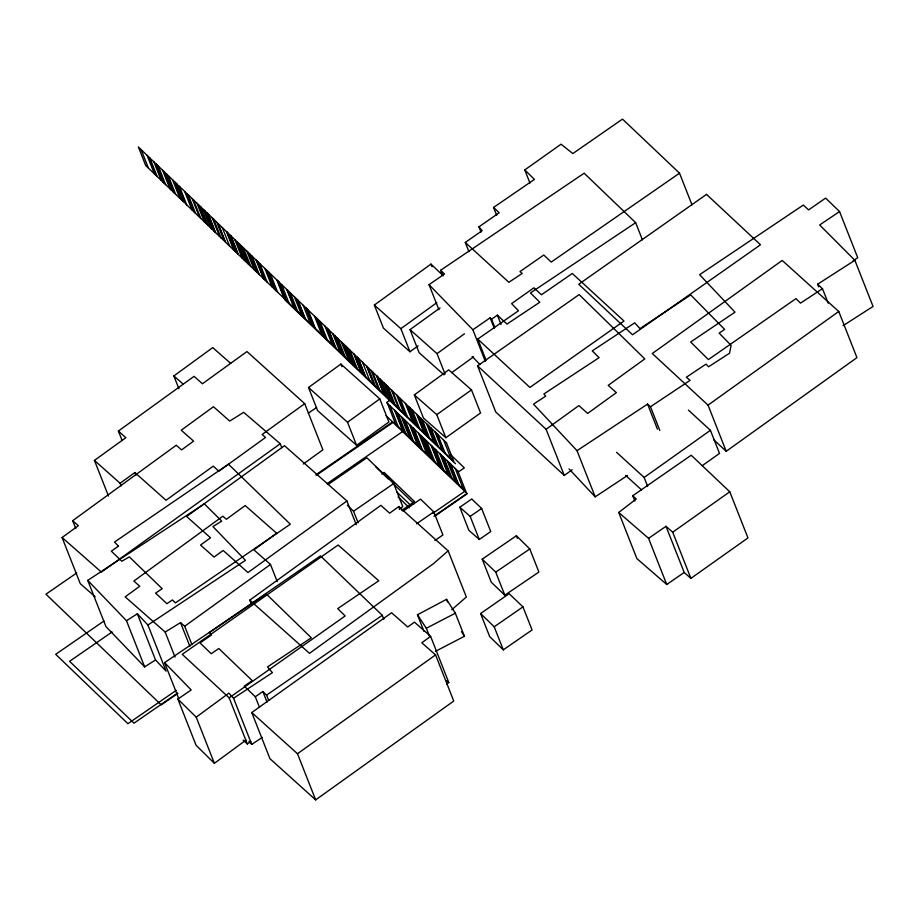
<?xml version="1.0" encoding="UTF-8"?>
<svg xmlns="http://www.w3.org/2000/svg" width="919" height="919" viewBox="0 0 919 919"><rect width="100%" height="100%" fill="white"/><g stroke="black" fill="none" stroke-linecap="round" stroke-linejoin="round"><path stroke-width="1.38" d="M448.15 550.849L433.55 563.611L309.485 653.329L249.773 600.141L380.857 505.347L389.656 513.181L398.8 506.564L448.15 550.849L466.335 597.005L451.734 609.756M618.728 512.48L636.258 498.948L632.766 495.743L691.203 455.238L729.778 491.78L747.951 537.925L690.893 578.373L684.196 572.468L666.011 526.323L648.55 538.327L618.728 512.48L636.901 558.626L666.734 584.484L684.196 572.468M245.947 740.128L214.38 763.31L196.207 717.153L228.888 693.144L233.552 698.245L251.726 744.39L262.329 737.417M178.918 388.76L173.863 375.94L212.737 347.612L230.669 363.384M75.783 528.62L72.67 520.705L176.241 445.233L181.548 449.908L193.61 441.12L181.215 430.218L213.449 406.738L229.727 421.063L243.661 412.344L280.261 443.751L281.811 447.714M95.139 596.753L80.275 583.668L62.09 537.523L78.333 525.691L72.67 520.705M414.331 394.917L448.713 369.863L471.481 389.897L480.568 412.964L445.841 437.72L423.429 417.996L414.331 394.917L436.755 414.641L445.841 437.72M430.609 636.362L421.798 642.772L435.572 654.891L453.745 701.036L315.665 799.886L269.945 758.692L251.772 712.535L391.586 612.766L407.76 626.999L414.435 622.129L430.609 636.362L448.794 682.507L446.588 684.115M122.032 440.281L118.39 431.045L194.07 376.331L202.421 383.763L246.958 351.563L304.717 403.671L322.891 449.828L303.327 463.969M108.465 496.007L94.439 460.408L125.846 437.697L118.39 431.045M121.136 485.898L120.09 483.256L134.886 472.55L166.017 500.281L213.208 466.151L218.871 471.194L265.511 437.478L262.133 434.469L304.717 403.671M418.088 345.866L409.954 351.747L383.441 328.117L374.343 305.051L430.954 264.109L443.28 275.746M308.508 387.496L340.892 364.073L379.8 398.903L388.886 421.982L356.606 445.324L317.595 410.575L308.508 387.496L347.52 422.246L356.606 445.324M409.954 351.747L400.868 328.669L436.881 302.627M444.026 374.872L419.121 352.701L410.035 329.622L440.052 307.911M445.095 374.159L437.019 353.643L464.463 333.792M347.52 422.246L379.8 398.903M451.826 372.586L473.561 356.871M346.922 500.993L247.981 572.548L223.179 550.458L214.047 557.063L200.537 545.036L210.531 537.81L186.591 516.489L284.499 445.692L346.922 500.993L356.273 524.738M564.277 475.445L546.093 429.288L578.867 405.589L587.655 413.424L616.385 392.643L608.206 385.36L644.805 358.892L579.154 294.585L477.558 365.854L495.743 411.999L564.277 475.445L572.181 469.724M191.956 644.713L184.685 626.253L270.473 564.45L253.862 549.838L276.642 533.238L245.178 505.553L226.35 519.281L222.846 516.202L133.852 581.049L139.757 586.242L125.168 596.856L165.167 632.042L175.035 657.096M280.261 443.751L101.389 572.089L62.09 537.523M708.032 405.13L838.76 311.484L782.207 260.445L652.272 353.516L708.032 405.13L726.205 451.286L856.945 357.64L838.76 311.484M315.665 799.886L297.492 753.741L435.572 654.891M436.755 414.641L471.481 389.897M647.665 486.438L644.139 477.466L710.41 430.322L688.423 410.127M702.059 465.807L719.508 453.4L710.41 430.322M529.976 183.111L524.783 169.923L561.061 144.191L572.813 153.553L622.508 119.114L679.52 173.174L691.984 204.822M690.893 578.373L672.708 532.216L729.778 491.78M229.153 697.831L345.165 615.971L337.71 608.608L378.777 580.762L338.146 545.013L182.249 654.328L229.153 697.831L247.337 743.976L250.853 741.495M468.92 251.691L465.29 242.467L482.153 230.669L478.96 226.832L499.189 212.76L493.572 207.43L534.444 179.4L524.783 169.923M480.591 613.547L509.137 593.663L522.968 606.885L532.067 629.963L503.29 649.859L489.689 636.626L480.591 613.547L494.204 626.781L503.29 649.859M477.765 339.077L518.488 310.76L511.607 303.615L533.905 287.808L541.463 294.769L572.284 273.483L623.99 321.041L529.907 387.439L477.765 339.077L486.071 360.168M679.52 173.174L551.228 262.076L543.772 255.011L520.005 271.553L522.187 273.471L508.839 282.305L465.29 242.467M494.204 626.781L522.968 606.885M438.914 309.726L429.035 284.672L444.52 273.988L440.638 270.266L584.139 173.209L635.661 222.685L642.404 239.825M76.679 572.985L45.95 594.191L161.204 704.873L177.746 693.466M308.313 413.182L316.596 407.485M485.335 361.397L472.871 329.749L490.16 317.813L491.573 319.18L494.686 327.084M491.573 319.18L497.374 315.171L506.966 324.085L539.798 302.213L530.447 292.931L635.661 222.685M391.115 399.42L386.566 402.545L458.661 471.78L464.336 467.874L450.942 455.008M103.985 620.991L55.691 654.317L127.925 723.69L176.218 690.376M315.987 474.732L392.551 421.924M316.285 475.341L393.033 422.384M112.084 631.985L69.568 661.312L133.979 723.173L177.677 693.029M327.015 483.704L402.591 431.562M327.899 484.646L366.853 457.777L393.688 483.543L402.775 506.622L399.237 509.057M381.833 474.032L384.153 472.423L414.515 501.579L401.718 510.401M358.1 522.762L353.551 511.228L393.688 483.543M403.004 511.24L420.534 499.155L433.802 511.894L442.901 534.973L434.848 540.533M416.571 523.796L433.802 511.894M432.987 513.239L464.784 491.297M433.94 516.237L467.001 493.434M435.388 515.72L467.3 493.71L386.003 415.629M459.799 507.242L471.757 498.994L481.648 508.483L490.735 531.561L479.27 539.476L468.885 530.32L459.799 507.242L470.172 516.398L479.27 539.476M470.172 516.398L481.648 508.483M259.468 707.297L255.31 696.751L262.868 691.536L266.579 695.109L268.658 700.381M266.579 695.109L382.281 615.282L320.455 555.892L209.302 632.571L211.542 634.96L199.997 642.921L211.244 653.719L218.791 648.515L252.243 680.623L244.259 686.137L255.31 696.751M214.38 763.31L196.057 745.24L177.872 699.083L191.186 689.939L164.57 662.633L266.246 593.938L311.311 637.809L267.486 666.918L272.415 672.651L233.552 698.245M482.211 559.166L516.386 535.754L529.803 548.976L538.89 572.055L504.818 595.179L491.297 582.244L482.211 559.166L495.732 572.112L504.818 595.179M495.732 572.112L529.803 548.976M828.203 303.19L822.482 288.692L800.518 303.121L795.98 298.629L708.388 359.582L690.674 341.994L735.005 312.161L699.612 274.701L803.332 205.052L808.617 209.911L825.618 198.09L839.552 211.554L819.668 224.971L854.865 260.295L873.05 306.452L843.01 325.728M853.05 260.87L857.726 257.711L839.552 211.554M577.006 450.678L647.562 404.096L650.48 406.761L690.112 380.34L686.367 377.249L705.999 364.119L708.538 366.796L729.537 353.229L731.11 345.372L719.163 333.137L724.62 329.381L690.686 294.919L640.026 328.611L634.684 322.856L592.273 350.863L599.085 357.663L543.876 393.987L545.725 396.146L533.502 404.153L577.006 450.678L595.19 496.834L627.47 475.514M155.518 659.934L166.098 671.169L147.913 625.012L245.465 560.337L212.955 526.576L221.709 521.119L204.34 503.853L87.742 580.383L105.915 626.54L144.651 666.884L155.518 659.934L137.333 613.777L126.477 620.727L87.742 580.383M818.657 286.843L817.611 284.212L854.865 260.295M165.167 632.042L180.526 622.6L184.685 626.253M424.015 631.445L417.456 614.777L446.519 599.337L455.33 613.191L464.428 636.27L435.422 651.353M429.368 635.959L426.336 628.274L455.33 613.191M666.011 526.323L672.708 532.216M173.863 375.94L183.283 384.222M446.634 680.611L448.794 682.507M410.035 329.622L437.019 353.643M374.343 305.051L400.868 328.669M94.439 460.408L120.09 483.256M251.772 712.535L297.492 753.741M616.557 452.332L644.139 477.466M625.655 475.41L641.554 489.907M817.611 284.212L822.482 288.692M713.581 439.592L726.205 451.286M477.558 365.854L546.093 429.288M243.167 740.117L247.337 743.976M410.782 416.433L413.872 419.409M284.637 299.628L455.479 463.704M375.837 466.99L388.255 478.914M392.402 482.889L414.124 503.761M396.675 491.849L411.034 505.634M398.099 496.972L409.403 507.816M347.359 505.278L353.551 511.228M177.872 699.083L196.207 717.153M429.035 284.672L472.871 329.749M472.125 356.434L480.086 364.625M137.333 613.777L147.913 625.012M569.079 468.92L595.19 496.834M248.934 741.334L251.726 744.39M417.456 614.777L426.336 628.274M461.487 631.652L464.428 636.27M650.48 406.761L659.819 430.506M647.562 404.096L657.43 429.15M632.766 495.743L634.834 501.016M648.55 538.327L666.734 584.484M493.572 207.43L496.685 215.345M478.96 226.832L481.039 232.105M497.374 315.171L501.016 324.407M490.16 317.813L494.307 328.37M440.638 270.266L442.717 275.539M430.954 264.109L431.964 266.682M516.386 535.754L517.397 538.327M457.765 470.93L465.956 491.699L431.241 458.363L423.062 437.593M455.227 468.483L463.406 489.253M443.716 440.212L450.988 458.673M450.655 464.095L458.834 484.864M449.759 463.233L457.938 484.003M448.874 462.383L457.053 483.153M437.697 434.446L445.049 452.964M436.536 433.32L443.808 451.78M447.22 460.798L455.399 481.567M434.974 431.827L442.246 450.287M443.785 457.501L451.964 478.271M442.636 456.398L450.815 477.168M430.942 427.944L438.214 446.404M440.856 454.687L449.046 475.456M428.966 426.048L436.238 444.509M439.971 453.837L448.15 474.606M427.794 424.923L435.066 443.383M426.554 423.728L433.825 442.188M435.778 449.805L443.957 470.574M434.63 448.702L442.809 469.471M422.2 419.558L429.472 438.018M432.344 446.508L440.523 467.277M431.964 446.14L440.144 466.909M421.005 418.398L428.277 436.858M431.068 445.29L439.248 466.059M418.915 416.399L426.186 434.859M418.168 415.675L425.44 434.136M417.812 415.342L425.083 433.802M416.571 414.147L423.843 432.608M426.623 441.017L434.802 461.786M424.337 438.811L432.516 459.58M412.263 410.012L419.535 428.472M422.166 436.743L430.356 457.513L395.641 424.176L387.462 403.407M410.173 408.002L417.444 426.462M420.902 435.514L429.081 456.283M409.426 407.278L416.698 425.738M418.604 433.32L426.795 454.089M405.382 403.407L412.654 421.867M414.159 429.047L422.338 449.816M413.274 428.197L421.453 448.966M412.884 427.829L421.074 448.598M400.121 398.352L407.393 416.812M410.598 425.623L418.777 446.393M409.46 424.532L417.64 445.301M397.858 396.169L405.13 414.63M396.617 394.975L403.923 413.47M405.256 420.5L413.435 441.269M404.371 419.65L412.551 440.408M392.608 391.138L399.88 409.598M402.591 417.938L410.77 438.708M391.391 389.955L398.662 408.415M401.442 416.835L409.621 437.605M387.875 386.589L395.147 405.049M398.007 413.539L406.198 434.308M386.635 385.394L393.906 403.855M385.509 384.314L392.781 402.775M396.365 411.953L404.544 432.723M395.469 411.092L403.648 431.861M383.866 382.741L391.138 401.201M394.584 410.242L402.763 431.011M381.339 380.305L388.611 398.766M379.834 378.869L387.106 397.33M390.001 405.842L398.18 426.611M377.893 376.997L385.164 395.457M376.779 375.928L384.05 394.389M376.652 375.814L383.924 394.274M372.597 371.919L379.869 390.38M371.092 370.472L378.364 388.932M366.67 366.221L373.941 384.682M362.546 362.258L369.817 380.719M358.318 358.203L365.59 376.664M357.939 357.836L365.211 376.296M356.698 356.641L363.97 375.101M354.286 354.32L361.558 372.781M353.804 353.872L361.087 372.333M350.024 350.231L357.296 368.691M347.956 348.244L355.228 366.704M446.519 599.337L447.53 601.911M346.716 347.06L353.987 365.521M345.544 345.935L352.816 364.395M343.763 344.223L351.035 362.683M341.282 341.845L348.772 360.512M337.974 338.663L345.245 357.123M336.733 337.468L344.005 355.929M335.021 335.826L342.293 354.286M332.77 333.654L340.041 352.126M398.8 506.564L399.845 509.195M328.726 329.783L335.998 348.244M327.991 329.082L335.263 347.543M326.75 327.888L334.022 346.348M340.892 364.073L341.902 366.635M324.97 326.176L332.241 344.636M319.984 321.386L327.256 339.846M318.02 319.49L325.292 337.951M316.779 318.307L324.051 336.768M316.228 317.779L323.499 336.239M315.952 317.514L323.224 335.975M314.528 316.147L321.799 334.608M308.037 309.91L315.309 328.37M307.21 309.117L314.482 327.578M306.797 308.715L314.068 327.175M306.188 308.129L313.459 326.59M305.797 307.762L313.069 326.222M303.178 305.246L310.45 323.706M298.055 300.329L305.326 318.79M297.446 299.732L304.717 318.192M296.814 299.134L304.086 317.595M294.436 296.848L301.708 315.309M290.404 292.977L297.676 311.438M288.072 290.737L295.344 309.198M287.394 290.082L294.666 308.543M286.831 289.542L294.103 308.014M281.662 284.58L288.934 303.04M279.043 282.064L286.314 300.524M278.652 281.696L285.924 300.157M278.101 281.157L285.372 299.617M277.618 280.697L284.89 299.157M276.86 279.962L284.132 298.422M270.301 273.667L277.572 292.127M268.888 272.311L276.159 290.772M268.601 272.035L275.872 290.496M268.118 271.576L275.39 290.036M266.878 270.381L274.149 288.842M264.844 268.428L272.116 286.889M259.87 263.65L267.142 282.11M258.136 261.984L265.407 280.444M256.895 260.789L264.167 279.25M256.114 260.043L263.385 278.503M252.07 256.16L259.342 274.62M249.819 254L257.09 272.461M248.153 252.403L255.425 270.864M246.912 251.209L254.184 269.669M243.328 247.762L250.83 266.441M241.077 245.603L248.348 264.063M239.296 243.891L246.568 262.352M238.182 242.811L245.453 261.283M236.941 241.628L244.213 260.088M234.816 239.583L242.088 258.044M382.281 615.282L383.843 619.234M231.025 235.953L238.297 254.414M230.554 235.494L237.826 253.954M228.199 233.231L235.471 251.691M226.959 232.036L234.23 250.496M226.522 231.622L233.794 250.083M222.295 227.556L229.566 246.016M218.217 223.65L225.488 242.111M213.748 219.354L221.019 237.814M212.243 217.906L219.515 236.367M208.234 214.058L215.505 232.518M208.062 213.897L215.333 232.358M206.993 212.875L214.265 231.335M205.006 210.956L212.278 229.417M203.501 209.509L210.773 227.969M200.962 207.074L208.234 225.546M199.32 205.5L206.603 223.96M198.263 204.477L205.534 222.938M197.022 203.283L204.294 221.743M193.45 199.86L200.721 218.32M192.232 198.688L199.503 217.148M188.188 194.805L195.552 213.357M187.039 193.702L194.311 212.163M184.708 191.474L191.979 209.934M179.446 186.419L186.718 204.88M175.414 182.536L182.686 200.997M174.667 181.813L181.939 200.273M172.577 179.814L179.848 198.274M168.315 175.724L175.586 194.185M167.074 174.53L174.346 192.99M166.672 174.15L173.944 192.611M165.925 173.427L173.197 191.887M163.835 171.416L171.106 189.877M162.64 170.268L169.912 188.728M158.344 166.144L165.615 184.604M157.103 164.949L164.375 183.409M155.874 163.777L163.145 182.238M153.898 161.87L161.17 180.331M149.866 157.999L157.138 176.459M148.361 156.552L155.633 175.012M147.12 155.368L154.403 173.84M141.124 149.602L148.396 168.062M270.473 564.45L277.228 581.589M249.773 600.141L251.335 604.093M262.868 691.536L267.015 702.082M134.886 472.55L135.932 475.192M180.526 622.6L189.877 646.344M164.57 662.633L178.596 698.245M126.477 620.727L144.651 666.884M118.448 546.116L111.348 551.205L121.825 561.256L129.326 556.857L162.203 588.711L155.575 593.1L166.925 603.703L172.381 599.946L175.437 602.875L290.324 524.209L228.452 464.21L114.507 542.038L118.448 546.116M706.516 194.391L578.763 284.247L632.548 334.769L760.495 244.776L706.516 194.391M177.057 184.122L138.378 146.971L145.65 165.431L184.328 202.582L177.057 184.122M216.976 222.455L178.297 185.305L185.569 203.765L224.247 240.916L216.976 222.455M367.06 366.589L217.78 223.225L225.052 241.686L374.332 385.05L367.06 366.589M406.589 404.567L367.91 367.416L375.182 385.877L413.86 423.027L406.589 404.567M446.508 442.901L407.829 405.75L415.101 424.21L453.779 461.361L446.508 442.901"/></g></svg>
